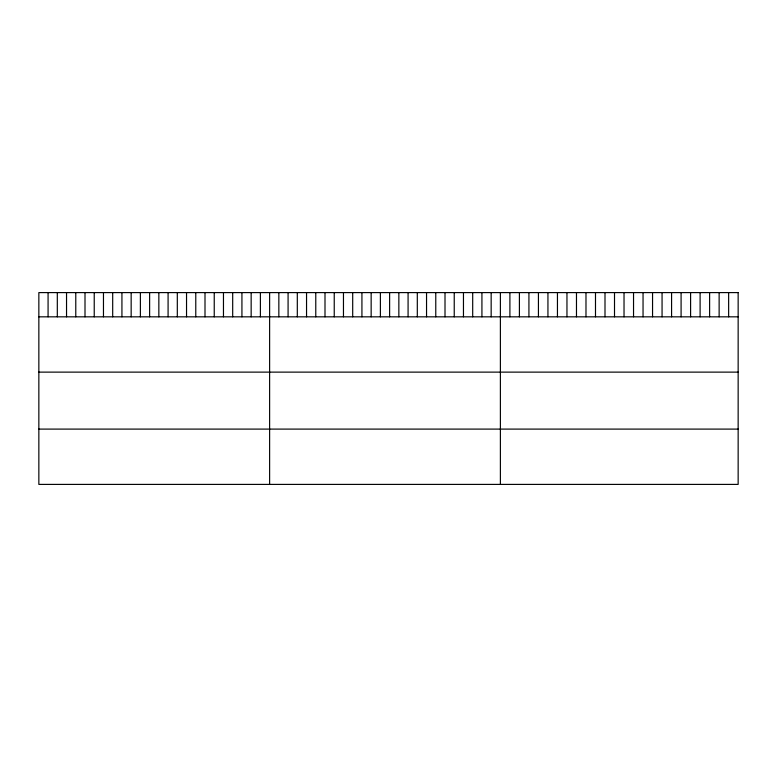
<?xml version="1.0" encoding="UTF-8"?>
<svg xmlns="http://www.w3.org/2000/svg" width="777" height="777" viewBox="0 0 777 777"><rect width="100%" height="100%" fill="white"/><g stroke="black" fill="none" stroke-linecap="round" stroke-linejoin="round"><path stroke-width="1.17" d="M38.85 316.831L738.15 316.831M38.85 372.125L738.15 372.125M38.85 429.098L738.15 429.098M728.641 292.599L728.641 316.831M719.133 292.599L719.133 316.831M709.615 292.599L709.615 316.831M700.106 292.599L700.106 316.831M690.598 292.599L690.598 316.831M681.089 292.599L681.089 316.831M671.581 292.599L671.581 316.831M662.062 292.599L662.062 316.831M652.554 292.599L652.554 316.831M643.045 292.599L643.045 316.831M633.537 292.599L633.537 316.831M624.028 292.599L624.028 316.831M614.51 292.599L614.51 316.831M605.001 292.599L605.001 316.831M595.493 292.599L595.493 316.831M585.984 292.599L585.984 316.831M576.476 292.599L576.476 316.831M566.957 292.599L566.957 316.831M557.449 292.599L557.449 316.831M547.94 292.599L547.94 316.831M538.432 292.599L538.432 316.831M528.923 292.599L528.923 316.831M519.405 292.599L519.405 316.831M509.897 292.599L509.897 316.831M500.388 292.599L500.388 484.401M491.161 292.599L491.161 316.831M481.925 292.599L481.925 316.831M472.698 292.599L472.698 316.831M463.461 292.599L463.461 316.831M454.234 292.599L454.234 316.831M445.007 292.599L445.007 316.831M435.771 292.599L435.771 316.831M426.544 292.599L426.544 316.831M417.307 292.599L417.307 316.831M408.08 292.599L408.08 316.831M398.854 292.599L398.854 316.831M389.617 292.599L389.617 316.831M380.39 292.599L380.39 316.831M371.153 292.599L371.153 316.831M361.927 292.599L361.927 316.831M352.7 292.599L352.7 316.831M343.463 292.599L343.463 316.831M334.236 292.599L334.236 316.831M325 292.599L325 316.831M315.773 292.599L315.773 316.831M306.546 292.599L306.546 316.831M297.309 292.599L297.309 316.831M288.082 292.599L288.082 316.831M278.846 292.599L278.846 316.831M269.619 292.599L269.619 484.401M260.392 292.599L260.392 316.831M251.156 292.599L251.156 316.831M241.929 292.599L241.929 316.831M232.692 292.599L232.692 316.831M223.465 292.599L223.465 316.831M214.238 292.599L214.238 316.831M205.002 292.599L205.002 316.831M195.775 292.599L195.775 316.831M186.538 292.599L186.538 316.831M177.311 292.599L177.311 316.831M168.085 292.599L168.085 316.831M158.848 292.599L158.848 316.831M149.621 292.599L149.621 316.831M140.384 292.599L140.384 316.831M131.158 292.599L131.158 316.831M121.931 292.599L121.931 316.831M112.694 292.599L112.694 316.831M103.467 292.599L103.467 316.831M94.231 292.599L94.231 316.831M85.004 292.599L85.004 316.831M75.777 292.599L75.777 316.831M66.54 292.599L66.54 316.831M57.313 292.599L57.313 316.831M48.077 292.599L48.077 316.831M738.15 292.599L38.85 292.599L38.85 484.401L738.15 484.401L738.15 292.599"/></g></svg>
